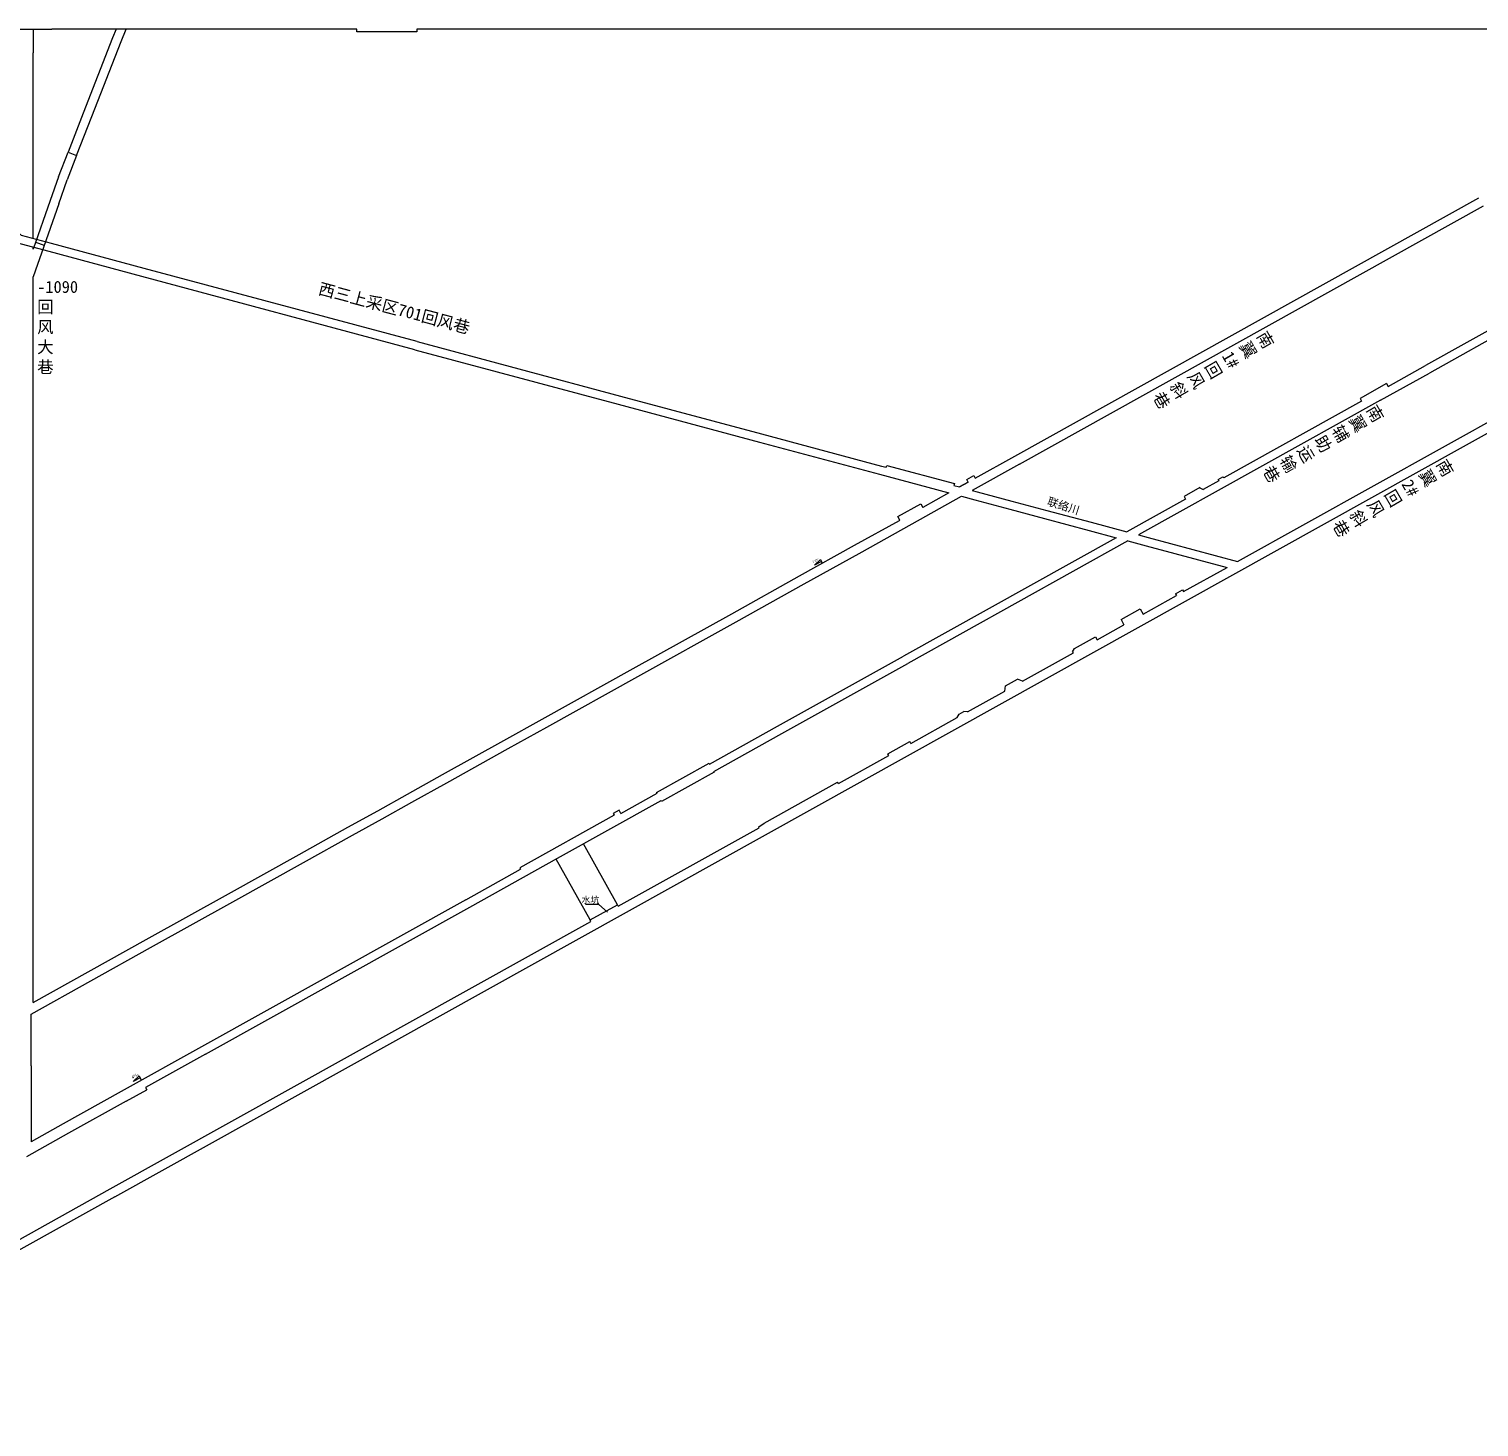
# Model space of a CAD drawing. Header units: millimetres. Extents: x 41513366 to 41522434, y 4590966 to 4600634.
# Drawn here: x 41516873 to 41517596, y 4593159 to 4593856 of the extents above; entities that cross this region are included whole.
import ezdxf

# ---------------------------------------------------------------- set-up
doc = ezdxf.new("R2010")
doc.units = ezdxf.units.MM
for name, color, linetype, lineweight in [('2016年12煤进尺', 7, 'Continuous', 18), ('7煤巷道', 6, 'Continuous', 18), ('7煤巷道名称', 6, 'Continuous', 18), ('岩巷', 30, 'Continuous', 18)]:
    doc.layers.add(name, color=color, linetype=linetype, lineweight=lineweight)
doc.styles.add('仿宋_GB2312', font='')
doc.styles.add('正等线体', font='simhei.ttf')
doc.styles.get('仿宋_GB2312').set_extended_font_data('宋体')

# ---------------------------------------------------------------- blocks, each defined once
blk = doc.blocks.new('*X47')
at = {"layer": '岩巷', "linetype": 'Continuous', "lineweight": 30}
blk.add_hatch(color=0, dxfattribs=at).paths.add_polyline_path([(41517161.31, 4593415.73), (41517159.65, 4593416.89), (41517159.99, 4593417.26)], flags=0)
at = {"layer": '岩巷', "color": 0, "linetype": 'Continuous', "lineweight": 30}
for p, q in [((41517157.02, 4593419.6), (41517150.35, 4593419.59)), ((41517161.31, 4593415.73), (41517157.02, 4593419.6))]:
    blk.add_line(p, q, dxfattribs=at)
at = {"layer": '岩巷', "color": 0, "lineweight": 30}
blk.add_line((41517150.35, 4593419.59), (41517150.35, 4593419.59), dxfattribs=at)

msp = doc.modelspace()

# ---------------------------------------------------------------- linework, layer by layer
at = {"layer": '2016年12煤进尺', "color": 30, "lineweight": -3, "ltscale": 2}
msp.add_line((41516892.0464, 4593794.9283), (41516896.3308, 4593793.2539), dxfattribs=at)
at = {"layer": '2016年12煤进尺', "color": 0, "lineweight": -3, "ltscale": 2}
msp.add_line((41516875.8059, 4593750.065), (41516880.1461, 4593748.541), dxfattribs=at)
at = {"layer": '7煤巷道', "lineweight": -3}
msp.add_line((41517307.2395, 4593611.4236), (41517306.9773, 4593611.2777), dxfattribs=at)
for points in [[(41516859.705, 4593847.3828), (41516859.705, 4593856.397), (41516883.9381, 4593856.397)], [(41516955.944, 4593856.397), (41516883.9381, 4593856.397)], [(41517036.144, 4593856.397), (41516955.944, 4593856.397)], [(41517066.144, 4593856.397), (41517066.144, 4593854.997), (41517036.144, 4593854.997), (41517036.144, 4593856.397)], [(41517129.888, 4593856.397), (41517066.144, 4593856.397)], [(41517210.892, 4593856.397), (41517129.888, 4593856.397)], [(41517297.892, 4593856.397), (41517210.892, 4593856.397)], [(41517405.892, 4593856.397), (41517297.892, 4593856.397)], [(41517638.894, 4593856.397), (41517569.8921, 4593856.397), (41517481.0216, 4593856.397), (41517405.892, 4593856.397)], [(41517364.6528, 4593643.3642), (41517596.2521, 4593772.2104)], [(41517366.8891, 4593639.3444), (41517598.4885, 4593768.1906)], [(41517066.2949, 4593700.4663), (41516930.0259, 4593736.9795), (41516883.7315, 4593749.3841), (41516868.7847, 4593753.3891), (41516859.705, 4593761.622)], [(41517065.2079, 4593696.4094), (41516928.946, 4593732.9207), (41516882.6444, 4593745.3272), (41516855.505, 4593752.5992), (41516850.7648, 4593753.8693), (41516851.8519, 4593757.9262), (41516855.505, 4593756.9474)], [(41517065.2079, 4593696.4094), (41517166.6312, 4593669.2331), (41517237.1483, 4593650.3381)], [(41517066.2949, 4593700.4663), (41517167.7182, 4593673.29), (41517238.2353, 4593654.3949)], [(41517238.2353, 4593654.3949), (41517298.1231, 4593638.348), (41517300.4269, 4593637.7307)], [(41517237.1483, 4593650.3381), (41517297.036, 4593634.2912), (41517321.1881, 4593627.8196)], [(41517300.4269, 4593637.7307), (41517300.6857, 4593638.6967), (41517334.4865, 4593629.6397), (41517334.2277, 4593628.6738), (41517336.9404, 4593627.9469)], [(41517366.8891, 4593639.3444), (41517343.3265, 4593626.2358), (41517345.7652, 4593625.5823)], [(41517344.816, 4593632.3283), (41517364.6528, 4593643.3642)], [(41517341.3205, 4593630.3837), (41517336.9402, 4593627.947), (41517341.3204, 4593630.3838), (41517340.5912, 4593631.6946), (41517344.0866, 4593633.6393), (41517344.8159, 4593632.3285)], [(41517309.2138, 4593607.2578), (41517338.0514, 4593623.3011), (41517344.6782, 4593621.5254)], [(41517321.1881, 4593627.8196), (41517331.6653, 4593625.0122), (41517318.5999, 4593617.7435)], [(41517345.7652, 4593625.5823), (41517363.1541, 4593620.9229), (41517380.5472, 4593616.2623), (41517402.7639, 4593610.3092), (41517420.5084, 4593605.5545)], [(41517307.2395, 4593611.4236), (41517306.2672, 4593613.1713), (41517317.6275, 4593619.4914), (41517318.5998, 4593617.7437)], [(41517344.6782, 4593621.5254), (41517362.067, 4593616.866), (41517379.4601, 4593612.2054), (41517401.6769, 4593606.2523), (41517415.2335, 4593602.6197)], [(41517284.5906, 4593598.823), (41517306.9774, 4593611.2776)], [(41517306.9774, 4593611.2776), (41517307.2396, 4593611.4234)], [(41517286.8269, 4593594.8032), (41517309.2138, 4593607.2578)]]:
    msp.add_lwpolyline(points, dxfattribs=at)
at = {"layer": '岩巷', "lineweight": -3}
for p, q in [((41516916.0701, 4593856.397), (41516914.3215, 4593851.9229)), ((41516918.6059, 4593850.2484), (41516921.0089, 4593856.397)), ((41516914.3215, 4593851.9229), (41516899.6907, 4593814.4876)), ((41516903.9751, 4593812.8131), (41516918.6059, 4593850.2484)), ((41516899.6907, 4593814.4876), (41516892.0464, 4593794.9283)), ((41516896.3308, 4593793.2539), (41516903.9751, 4593812.8131)), ((41516887.2442, 4593782.641), (41516892.0464, 4593794.9283)), ((41516896.3308, 4593793.2539), (41516891.5735, 4593781.0815)), ((41516887.2442, 4593782.641), (41516883.1301, 4593770.9241)), ((41517475.7679, 4593590.7474), (41517826.6779, 4593785.9701)), ((41516887.4171, 4593769.2486), (41516891.5735, 4593781.0815)), ((41516915.4037, 4593273.7346), (41517828.9143, 4593781.9503)), ((41516883.1301, 4593770.9241), (41516874.605, 4593746.6449)), ((41516887.4171, 4593769.2486), (41516874.605, 4593732.7601)), ((41517550.8557, 4593678.0679), (41517569.5148, 4593688.4555)), ((41517547.0857, 4593671.1707), (41517571.5567, 4593684.7854)), ((41517448.7255, 4593575.7028), (41517470.4928, 4593587.8127)), ((41517428.6754, 4593564.5483), (41517445.3273, 4593573.8123)), ((41517405.6566, 4593551.7422), (41517419.0629, 4593559.2005)), ((41517368.3432, 4593530.9835), (41517393.8525, 4593545.1752)), ((41517340.9911, 4593515.7667), (41517359.6045, 4593526.1219)), ((41517312.6777, 4593500.015), (41517335.8352, 4593512.8983)), ((41517276.5488, 4593479.9153), (41517301.7544, 4593493.938)), ((41517166.6576, 4593418.7793), (41517237.0499, 4593457.9408)), ((41517152.6544, 4593411.9042), (41517166.2687, 4593419.4783)), ((41517166.6576, 4593418.7792), (41517166.2687, 4593419.4783)), ((41516913.1674, 4593277.7544), (41517153.0433, 4593411.2052)), ((41517153.0434, 4593411.2051), (41517152.6544, 4593411.9042)), ((41516873.6023, 4593339.0816), (41516873.6023, 4593301.2812)), ((41516718.13, 4593169.2458), (41516913.167, 4593277.7551)), ((41516915.4037, 4593273.7346), (41516709.1159, 4593158.9721))]:
    msp.add_line(p, q, dxfattribs=at)
for points in [[(41516874.605, 4593844.489), (41516874.905, 4593844.489), (41516874.905, 4593856.397)], [(41516874.605, 4593813.316), (41516874.605, 4593843.389), (41516874.605, 4593844.489)], [(41516874.605, 4593751.8295), (41516874.605, 4593813.316)], [(41516874.605, 4593746.6449), (41516874.605, 4593747.4814)], [(41516874.605, 4593555.843), (41516874.605, 4593732.7601)], [(41517612.3315, 4593712.2769), (41517569.5148, 4593688.4555)], [(41517614.3735, 4593708.6067), (41517571.5567, 4593684.7853)], [(41517550.075, 4593679.4712), (41517536.8699, 4593672.1237)], [(41517550.075, 4593679.4712), (41517550.8574, 4593678.065)], [(41517547.0857, 4593671.1707), (41517426.3383, 4593603.9923)], [(41517537.6476, 4593670.7261), (41517468.8198, 4593632.433)], [(41517536.8699, 4593672.1237), (41517537.6524, 4593670.7175)], [(41517466.373, 4593631.0717), (41517458.5415, 4593626.7146)], [(41517466.0393, 4593631.6715), (41517468.486, 4593633.0329)], [(41517466.0393, 4593631.6715), (41517466.3796, 4593631.0598)], [(41517468.486, 4593633.0329), (41517468.8264, 4593632.4212)], [(41517456.9053, 4593627.6191), (41517449.0408, 4593623.2431)], [(41517449.0408, 4593623.2431), (41517449.8187, 4593621.8449)], [(41517456.9053, 4593627.6191), (41517457.0026, 4593627.4443)], [(41517457.0026, 4593627.4443), (41517458.5571, 4593626.7072)], [(41517449.8117, 4593621.8576), (41517420.5084, 4593605.5545)], [(41517415.2335, 4593602.6197), (41517309.0995, 4593543.5709)], [(41517426.3371, 4593603.9926), (41517431.1678, 4593602.6982)], [(41517431.1678, 4593602.6982), (41517475.7679, 4593590.7474)], [(41517257.1439, 4593583.5536), (41517284.5906, 4593598.823)], [(41517259.3803, 4593579.5338), (41517286.8269, 4593594.8032)], [(41517421.0634, 4593601.0576), (41517311.1409, 4593539.9016)], [(41517421.0634, 4593601.0576), (41517430.0808, 4593598.6413), (41517470.4928, 4593587.8127)], [(41517264.6506, 4593588.8616), (41517267.5756, 4593591.6905), (41517268.0861, 4593590.7729), (41517264.6506, 4593588.8616)], [(41517268.569, 4593589.9097), (41517268.0861, 4593590.7729)], [(41517223.2852, 4593564.7169), (41517257.1439, 4593583.5536)], [(41517225.5348, 4593560.7045), (41517259.3803, 4593579.5338)], [(41517444.8411, 4593574.6862), (41517448.2393, 4593576.5767)], [(41517444.8411, 4593574.6862), (41517445.3273, 4593573.8123)], [(41517448.2393, 4593576.5767), (41517448.7255, 4593575.7028)], [(41517417.6044, 4593561.8221), (41517427.2169, 4593567.1699)], [(41517427.2169, 4593567.1699), (41517428.6754, 4593564.5483)], [(41517174.1691, 4593537.392), (41517223.2852, 4593564.7169)], [(41517176.4034, 4593533.3711), (41517225.5348, 4593560.7045)], [(41517417.6044, 4593561.8221), (41517419.0629, 4593559.2005)], [(41516874.605, 4593476.616), (41516874.605, 4593555.843)], [(41517394.3923, 4593547.3065), (41517404.8788, 4593553.1404)], [(41517404.8788, 4593553.1404), (41517405.6566, 4593551.7422)], [(41517246.1832, 4593508.5662), (41517309.1002, 4593543.5696)], [(41517393.4317, 4593545.7421), (41517394.3923, 4593547.3065)], [(41517393.4317, 4593545.7421), (41517393.772, 4593545.1304)], [(41517128.708, 4593512.1005), (41517174.1691, 4593537.392)], [(41517248.2241, 4593504.8979), (41517311.1409, 4593539.9016)], [(41517130.9422, 4593508.0796), (41517176.4034, 4593533.3711)], [(41517359.9817, 4593528.7349), (41517365.924, 4593532.0408)], [(41517368.3432, 4593530.9835), (41517365.924, 4593532.0408)], [(41517359.6045, 4593526.1219), (41517359.9817, 4593528.7349)], [(41517335.8352, 4593512.8983), (41517336.7473, 4593514.55)], [(41517336.7473, 4593514.55), (41517339.1067, 4593515.8627)], [(41517340.9911, 4593515.7667), (41517339.1067, 4593515.8627)], [(41517109.5458, 4593501.44), (41517128.708, 4593512.1005)], [(41517111.7821, 4593497.4202), (41517130.9422, 4593508.0796)], [(41517212.2568, 4593489.6915), (41517246.1832, 4593508.5662)], [(41517078.9579, 4593484.4229), (41517109.5458, 4593501.44)], [(41517214.2978, 4593486.023), (41517248.2241, 4593504.8979)], [(41517301.2682, 4593494.8119), (41517312.1916, 4593500.8889)], [(41517312.6777, 4593500.015), (41517312.1916, 4593500.8889)], [(41517081.1944, 4593480.4032), (41517111.7821, 4593497.4202)], [(41517301.7544, 4593493.938), (41517301.2682, 4593494.8119)], [(41517186.0402, 4593475.1076), (41517185.7971, 4593475.5445), (41517212.0129, 4593490.1298), (41517212.256, 4593489.6929)], [(41517214.2979, 4593486.0227), (41517214.541, 4593485.5858), (41517188.3252, 4593471.0005), (41517188.0821, 4593471.4374)], [(41517061.4805, 4593474.6997), (41517078.9579, 4593484.4229)], [(41517063.717, 4593470.68), (41517081.1944, 4593480.4032)], [(41517239.4331, 4593460.2393), (41517276.1356, 4593480.6581)], [(41517276.5488, 4593479.9153), (41517276.1356, 4593480.6581)], [(41516874.605, 4593370.7857), (41516874.605, 4593400.793), (41516874.605, 4593476.616)], [(41517046.6247, 4593466.4349), (41517061.4805, 4593474.6997)], [(41517136.3659, 4593442.6657), (41517188.0819, 4593471.4379)], [(41517167.9519, 4593465.0428), (41517186.0409, 4593475.1064)], [(41517031.7651, 4593458.168), (41517046.6247, 4593466.4349)], [(41517048.8612, 4593462.4153), (41517063.717, 4593470.68)], [(41517167.9514, 4593465.0438), (41517167.0763, 4593466.6168), (41517164.1925, 4593465.0124), (41517164.6787, 4593464.1385), (41517117.5061, 4593437.8938), (41517117.895, 4593437.1947)], [(41517007.3401, 4593444.5796), (41517031.7651, 4593458.168)], [(41517034.0016, 4593454.1484), (41517048.8612, 4593462.4153)], [(41517236.8069, 4593458.3777), (41517239.4331, 4593460.2393)], [(41517237.0499, 4593457.9408), (41517236.8069, 4593458.3777)], [(41517009.5766, 4593440.5601), (41517034.0016, 4593454.1484)], [(41516972.1096, 4593424.9798), (41517007.3401, 4593444.5796)], [(41517092.6727, 4593418.3571), (41517136.3659, 4593442.6657)], [(41516974.3458, 4593420.9602), (41517009.5766, 4593440.5601)], [(41517090.6314, 4593422.0261), (41517117.8953, 4593437.1941)], [(41516931.0377, 4593402.1301), (41516972.1096, 4593424.9798)], [(41516933.274, 4593398.1108), (41516974.3458, 4593420.9602)], [(41517090.6313, 4593422.0264), (41516958.6778, 4593348.6134)], [(41516960.7482, 4593344.9609), (41517092.6727, 4593418.3571)], [(41516874.605, 4593370.7857), (41516931.0377, 4593402.1301)], [(41516873.6432, 4593364.9037), (41516933.274, 4593398.1108)], [(41516873.626, 4593354.077), (41516873.6432, 4593364.9037)], [(41516873.6023, 4593339.0816), (41516873.626, 4593354.077)], [(41516958.6778, 4593348.6134), (41516918.5094, 4593326.2656)], [(41516960.7503, 4593344.9571), (41516930.7623, 4593328.2762)], [(41516924.5713, 4593331.3153), (41516927.4963, 4593334.1442), (41516928.0068, 4593333.2266), (41516924.5713, 4593331.3153)], [(41516928.7196, 4593331.9481), (41516927.9069, 4593333.409)], [(41516918.5094, 4593326.2656), (41516889.6401, 4593310.204)], [(41516921.1325, 4593321.5508), (41516931.3435, 4593327.2315)], [(41516930.7623, 4593328.2762), (41516931.3435, 4593327.2315)], [(41516921.1348, 4593321.5467), (41516892.2655, 4593305.4851)], [(41516892.2655, 4593305.4851), (41516871.2936, 4593293.8173)], [(41516889.6401, 4593310.204), (41516873.605, 4593301.2827)]]:
    msp.add_lwpolyline(points, dxfattribs=at)
at = {"layer": '岩巷', "color": 3, "linetype": 'Continuous', "lineweight": -3, "ltscale": 2}
for points in [[(41517166.2687, 4593419.4783), (41517149.3496, 4593449.8892)], [(41517152.6544, 4593411.9042), (41517135.7354, 4593442.315)]]:
    msp.add_lwpolyline(points, dxfattribs=at)

# ---------------------------------------------------------------- block references
at = {"layer": '岩巷', "lineweight": -3}
msp.add_blockref('*X47', (0, 0), dxfattribs=at)

# ---------------------------------------------------------------- texts
at = {"layer": '7煤巷道', "lineweight": -3, "insert": (41517381.6681, 4593622.8504), "char_height": 4, "width": 36.845397, "attachment_point": 1, "rotation": 342.4677728, "style": '正等线体'}
msp.add_mtext('联络川', dxfattribs=at)
at = {"layer": '7煤巷道名称', "color": 30, "lineweight": -3, "insert": (41516876.6605, 4593730.7559), "char_height": 6, "width": 154.029252, "attachment_point": 1, "style": '仿宋_GB2312'}
msp.add_mtext('-1090\\P回\\P风\\P大\\P巷', dxfattribs=at)
at = {"layer": '7煤巷道名称', "lineweight": -3, "char_height": 6, "attachment_point": 1, "style": '正等线体'}
for s, insert, width, rotation in [('西三上采区701回风巷', (41517018.0952, 4593730.0168), 154.029252, 345.1127968), ('南翼1#回风斜巷', (41517490.2324, 4593706.3936), 11.653473, 300.2165472)]:
    msp.add_mtext(s, dxfattribs=dict(at, insert=insert, width=width, rotation=rotation))
at = {"layer": '岩巷', "lineweight": -3, "attachment_point": 1, "style": '正等线体'}
for s, insert, char_height, width, rotation in [('南翼辅助运输巷', (41517545.0063, 4593669.6102), 6, 9.906405, 300.2165472), ('南翼2#回风斜巷', (41517579.8447, 4593642.4602), 6, 11.653473, 300.2165472), ("1%%D15'", (41517263.3769, 4593590.9783), 1, 14.443909, 24.0433359), ('4‰', (41516923.4843, 4593333.9002), 1.5625, 31.840331, 28.6949866)]:
    msp.add_mtext(s, dxfattribs=dict(at, insert=insert, char_height=char_height, width=width, rotation=rotation))
at = {"layer": '岩巷', "lineweight": -3, "insert": (41517148.3198, 4593421.7697), "char_height": 3.2, "width": 13.348315, "attachment_point": 4, "style": '正等线体'}
msp.add_mtext('水坑', dxfattribs=at)

doc.saveas('drawing.dxf')
